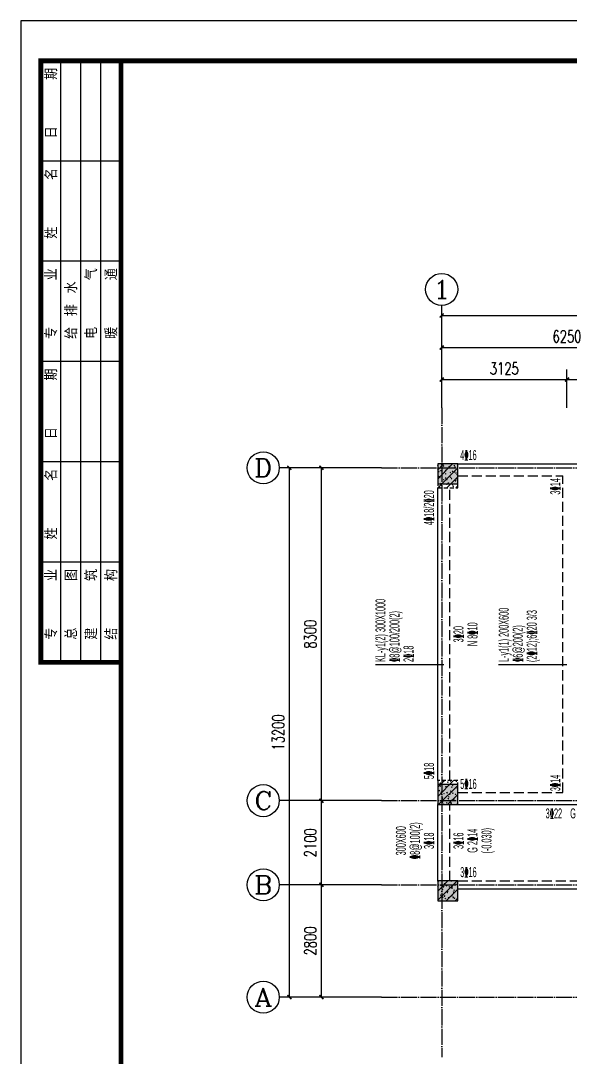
# Model space of a CAD drawing. Extents: x -441005 to 725361, y -182459 to 319313.
# Drawn here: x 284450 to 298157, y 70200 to 96050 of the extents above; entities that cross this region are included whole.
import ezdxf
from ezdxf.enums import TextEntityAlignment as Align

# ---------------------------------------------------------------- set-up
doc = ezdxf.new("R2010")
doc.units = 0
doc.header["$LTSCALE"] = 100
for name, pattern in [('DASHED', [0.75, 0.5, -0.25]), ('DASHEDX2', [1.5, 1, -0.5]), ('DOTE', [2.42, 2, -0.2, 0.02, -0.2]), ('HIDDEN', [7, 5, -2])]:
    doc.linetypes.add(name, pattern=pattern)
doc.layers.get('0').update_dxf_attribs({"linetype": 'CONTINUOUS'})
doc.layers.get('Defpoints').update_dxf_attribs({"linetype": 'CONTINUOUS'})
for name, color, linetype in [('AXIS', 3, 'CONTINUOUS'), ('AXIS_TEXT', 7, 'CONTINUOUS'), ('BEAM', 4, 'DASHED'), ('BEAM_CON', 4, 'CONTINUOUS'), ('COLU', 7, 'CONTINUOUS'), ('DOTE', 8, 'DOTE'), ('图框', 7, 'CONTINUOUS'), ('梁平法1', 3, 'CONTINUOUS'), ('梁平法2', 8, 'CONTINUOUS')]:
    doc.layers.add(name, color=color, linetype=linetype)
doc.styles.add('_TCH_AXIS', font='COMPLEX', dxfattribs={"bigfont": 'GBCBIG'})
doc.styles.add('_TCH_DIM_T3', font='simplex_.ttf', dxfattribs={"width": 0.705882, "bigfont": 'GBCBIG'})
doc.styles.add('COMPLEX', font='COMPLEX')
doc.styles.add('HZTXT', font='TXT', dxfattribs={"bigfont": 'HZTXT'})
doc.styles.add('梁平法', font='xxxxx.shx', dxfattribs={"bigfont": 'dxfs.shx'})
doc.dimstyles.new('_TCH_ARCH&&100', dxfattribs={"dimtxt": 297.5, "dimasz": 100, "dimexe": 250, "dimexo": 300, "dimgap": 126.25, "dimtad": 1, "dimdec": 0, "dimzin": 0, "dimdsep": 46, "dimtxsty": '_TCH_DIM_T3', "dimblk": 'ARCHTICK', "dimcen": 0.09, "dimclrt": 7, "dimazin": 2, "dimtfac": 1, "dimtdec": 0, "dimtix": 1, "dimtmove": 2, "dimatfit": 3, "dimfxl": 0, "dimtolj": 1, "dimtzin": 0, "dimarcsym": 0})
pattern_1 = [(50, (294850, 0), (143.45204, -12.55043), [15, -165]), (355, (294850, 0), (-27.75027, 150.43843), [12, -132]), (100.4514, (294861.95, -1.05), (115.70188, 137.8879), [12.74804, -140.22842]), (46.1842, (294850, 40), (213.4482, -33.1038), [22.5, -247.5]), (96.6356, (294867.79, 37.24), (186.93254, 194.82357), [19.12206, -210.3426]), (351.1842, (294850, 40), (186.9324, 194.8237), [18, -198]), (21, (294870, 30), (119.38141, -80.52378), [15, -165]), (326, (294870, 30), (48.66307, 145.03), [12, -132]), (71.4514, (294879.95, 23.29), (168.04453, 64.5061), [12.74804, -140.22842]), (45, (294850, 0), (-113.1371, 113.1371), [])]

# ---------------------------------------------------------------- blocks, each defined once
blk = doc.blocks.new('A2+1_2')
at = {"layer": '图框'}
for p, q in [((1000, 26000), (1000, 41000)), ((1500, 26000), (1500, 41000)), ((2000, 26000), (2000, 41000)), ((2500, 38500), (500, 38500)), ((2500, 36000), (500, 36000)), ((2500, 33500), (500, 33500)), ((2500, 31000), (500, 31000)), ((2500, 28500), (500, 28500))]:
    blk.add_line(p, q, dxfattribs=at)
blk.add_lwpolyline([(0, 0), (89100, 0), (89100, 42000), (0, 42000)], close=True, dxfattribs=at)
at = {"layer": '图框', "const_width": 120}
blk.add_lwpolyline([(2500, 41000), (500, 41000), (500, 26000), (2500, 26000)], dxfattribs=at)
blk.add_lwpolyline([(2500, 1000), (88100, 1000), (88100, 41000), (2500, 41000)], close=True, dxfattribs=at)
at = {"layer": '图框', "style": 'HZTXT'}
for s, p in [('日    期', (911, 39064)), ('姓    名', (911, 36564)), ('专    业', (911, 34064)), ('电    气', (1911, 34064)), ('暖    通', (2411, 34064)), ('给 排 水', (1411, 34064)), ('日    期', (911, 31564)), ('姓    名', (911, 29064)), ('专    业', (911, 26564)), ('总    图', (1411, 26564)), ('建    筑', (1911, 26564)), ('结    构', (2411, 26564))]:
    blk.add_text(s, height=300, rotation=90, dxfattribs=at).set_placement(p)
blk = doc.blocks.new('_AXISO')
blk.add_circle((0, 0), 0.5)
at = {"layer": 'AXIS_TEXT', "style": 'COMPLEX', "width": 1.041667}
blk.add_attdef('A', text='', height=0.56, dxfattribs=at).set_placement((-0.25, -0.28), (0.25, -0.28), align=Align.FIT)
blk = doc.blocks.new('_ArchTick')
at = {"color": 0, "linetype": 'ByBlock', "const_width": 0.4}
blk.add_lwpolyline([(-0.5, -0.5), (0.5, 0.5)], dxfattribs=at)
blk = doc.blocks.new('*D2521')
at = {"layer": 'AXIS', "color": 0, "lineweight": -2}
for p, q in [((293450, 74500), (291700, 74500)), ((291950, 71700), (291950, 74500)), ((293450, 71700), (291700, 71700))]:
    blk.add_line(p, q, dxfattribs=at)
at = {"layer": 'Defpoints', "color": 0}
for p in [(291950, 74500), (293450, 74500), (293450, 71700)]:
    blk.add_point(p, dxfattribs=at)
at = {"layer": 'AXIS', "color": 0, "lineweight": -2, "xscale": 100, "yscale": 100, "zscale": 100}
for p, rotation in [((291950, 74500), 90), ((291950, 71700), 270)]:
    blk.add_blockref('_ArchTick', p, dxfattribs=dict(at, rotation=rotation))
at = {"layer": 'AXIS', "color": 7, "insert": (291674, 73100), "char_height": 297.5, "attachment_point": 5, "rotation": 90, "style": '_TCH_DIM_T3'}
blk.add_mtext('\\A1;2800', dxfattribs=at)
blk = doc.blocks.new('*D2522')
at = {"layer": 'AXIS', "color": 0, "lineweight": -2}
for p, q in [((293450, 76600), (291700, 76600)), ((291950, 74500), (291950, 76600)), ((293450, 74500), (291700, 74500))]:
    blk.add_line(p, q, dxfattribs=at)
at = {"layer": 'Defpoints', "color": 0}
for p in [(291950, 76600), (293450, 76600), (293450, 74500)]:
    blk.add_point(p, dxfattribs=at)
at = {"layer": 'AXIS', "color": 0, "lineweight": -2, "xscale": 100, "yscale": 100, "zscale": 100}
for p, rotation in [((291950, 76600), 90), ((291950, 74500), 270)]:
    blk.add_blockref('_ArchTick', p, dxfattribs=dict(at, rotation=rotation))
at = {"layer": 'AXIS', "color": 7, "insert": (291674, 75550), "char_height": 297.5, "attachment_point": 5, "rotation": 90, "style": '_TCH_DIM_T3'}
blk.add_mtext('\\A1;2100', dxfattribs=at)
blk = doc.blocks.new('*D2523')
at = {"layer": 'AXIS', "color": 0, "lineweight": -2}
for p, q in [((293450, 84900), (291700, 84900)), ((291950, 76600), (291950, 84900)), ((293450, 76600), (291700, 76600))]:
    blk.add_line(p, q, dxfattribs=at)
at = {"layer": 'Defpoints', "color": 0}
for p in [(291950, 84900), (293450, 84900), (293450, 76600)]:
    blk.add_point(p, dxfattribs=at)
at = {"layer": 'AXIS', "color": 0, "lineweight": -2, "xscale": 100, "yscale": 100, "zscale": 100}
for p, rotation in [((291950, 84900), 90), ((291950, 76600), 270)]:
    blk.add_blockref('_ArchTick', p, dxfattribs=dict(at, rotation=rotation))
at = {"layer": 'AXIS', "color": 7, "insert": (291674, 80750), "char_height": 297.5, "attachment_point": 5, "rotation": 90, "style": '_TCH_DIM_T3'}
blk.add_mtext('\\A1;8300', dxfattribs=at)
blk = doc.blocks.new('*D2524')
at = {"layer": 'AXIS', "color": 0, "lineweight": -2}
for p, q in [((293450, 84900), (290900, 84900)), ((291150, 71700), (291150, 84900)), ((293450, 71700), (290900, 71700))]:
    blk.add_line(p, q, dxfattribs=at)
at = {"layer": 'Defpoints', "color": 0}
for p in [(291150, 84900), (293450, 84900), (293450, 71700)]:
    blk.add_point(p, dxfattribs=at)
at = {"layer": 'AXIS', "color": 0, "lineweight": -2, "xscale": 100, "yscale": 100, "zscale": 100}
for p, rotation in [((291150, 84900), 90), ((291150, 71700), 270)]:
    blk.add_blockref('_ArchTick', p, dxfattribs=dict(at, rotation=rotation))
at = {"layer": 'AXIS', "color": 7, "insert": (290874, 78300), "char_height": 297.5, "attachment_point": 5, "rotation": 90, "style": '_TCH_DIM_T3'}
blk.add_mtext('\\A1;13200', dxfattribs=at)
blk = doc.blocks.new('*D2541')
at = {"layer": 'AXIS', "color": 0, "lineweight": -2}
for p, q in [((294950, 86400), (294950, 88150)), ((301200, 86400), (301200, 88150)), ((294950, 87900), (301200, 87900))]:
    blk.add_line(p, q, dxfattribs=at)
at = {"layer": 'Defpoints', "color": 0}
for p in [(301200, 87900), (294950, 86400), (301200, 86400)]:
    blk.add_point(p, dxfattribs=at)
at = {"layer": 'AXIS', "color": 0, "lineweight": -2, "xscale": 100, "yscale": 100, "zscale": 100, "rotation": 180}
blk.add_blockref('_ArchTick', (294950, 87900), dxfattribs=at)
at = {"layer": 'AXIS', "color": 0, "lineweight": -2, "xscale": 100, "yscale": 100, "zscale": 100}
blk.add_blockref('_ArchTick', (301200, 87900), dxfattribs=at)
at = {"layer": 'AXIS', "color": 7, "insert": (298075, 88176), "char_height": 297.5, "attachment_point": 5, "style": '_TCH_DIM_T3'}
blk.add_mtext('\\A1;6250', dxfattribs=at)
blk = doc.blocks.new('*D2549')
at = {"layer": 'AXIS', "color": 0, "lineweight": -2}
for p, q in [((294950, 86400), (294950, 88950)), ((346700, 86400), (346700, 88950)), ((294950, 88700), (346700, 88700))]:
    blk.add_line(p, q, dxfattribs=at)
at = {"layer": 'Defpoints', "color": 0}
for p in [(346700, 88700), (294950, 86400), (346700, 86400)]:
    blk.add_point(p, dxfattribs=at)
at = {"layer": 'AXIS', "color": 0, "lineweight": -2, "xscale": 100, "yscale": 100, "zscale": 100, "rotation": 180}
blk.add_blockref('_ArchTick', (294950, 88700), dxfattribs=at)
at = {"layer": 'AXIS', "color": 0, "lineweight": -2, "xscale": 100, "yscale": 100, "zscale": 100}
blk.add_blockref('_ArchTick', (346700, 88700), dxfattribs=at)
at = {"layer": 'AXIS', "color": 7, "insert": (320825, 88976), "char_height": 297.5, "attachment_point": 5, "style": '_TCH_DIM_T3'}
blk.add_mtext('\\A1;51750', dxfattribs=at)
blk = doc.blocks.new('*D2564')
at = {"layer": 'AXIS', "color": 0, "lineweight": -2}
for p, q in [((294950, 86400), (294950, 87350)), ((298075, 86400), (298075, 87350)), ((294950, 87100), (298075, 87100))]:
    blk.add_line(p, q, dxfattribs=at)
at = {"layer": 'Defpoints', "color": 0}
for p in [(298075, 87100), (294950, 86400), (298075, 86400)]:
    blk.add_point(p, dxfattribs=at)
at = {"layer": 'AXIS', "color": 0, "lineweight": -2, "xscale": 100, "yscale": 100, "zscale": 100, "rotation": 180}
blk.add_blockref('_ArchTick', (294950, 87100), dxfattribs=at)
at = {"layer": 'AXIS', "color": 0, "lineweight": -2, "xscale": 100, "yscale": 100, "zscale": 100}
blk.add_blockref('_ArchTick', (298075, 87100), dxfattribs=at)
at = {"layer": 'AXIS', "color": 7, "insert": (296512, 87376), "char_height": 297.5, "attachment_point": 5, "style": '_TCH_DIM_T3'}
blk.add_mtext('\\A1;3125', dxfattribs=at)
blk = doc.blocks.new('*D2565')
at = {"layer": 'AXIS', "color": 0, "lineweight": -2}
for p, q in [((298075, 86400), (298075, 87350)), ((301200, 86400), (301200, 87350)), ((298075, 87100), (301200, 87100))]:
    blk.add_line(p, q, dxfattribs=at)
at = {"layer": 'Defpoints', "color": 0}
for p in [(301200, 87100), (298075, 86400), (301200, 86400)]:
    blk.add_point(p, dxfattribs=at)
at = {"layer": 'AXIS', "color": 0, "lineweight": -2, "xscale": 100, "yscale": 100, "zscale": 100, "rotation": 180}
blk.add_blockref('_ArchTick', (298075, 87100), dxfattribs=at)
at = {"layer": 'AXIS', "color": 0, "lineweight": -2, "xscale": 100, "yscale": 100, "zscale": 100}
blk.add_blockref('_ArchTick', (301200, 87100), dxfattribs=at)
at = {"layer": 'AXIS', "color": 7, "insert": (299637, 87376), "char_height": 297.5, "attachment_point": 5, "style": '_TCH_DIM_T3'}
blk.add_mtext('\\A1;3125', dxfattribs=at)
blk = doc.blocks.new('A$C60D8058F')
at = {"layer": 'COLU'}
for points in [[(500, -500), (500, 0), (0, 0), (0, -500)], [(500, -8500), (500, -8000), (0, -8000), (0, -8500)], [(500, -10900), (500, -10400), (0, -10400), (0, -10900)]]:
    blk.add_hatch(color=251, dxfattribs=at).paths.add_polyline_path(points)
for points in [[(500, -500), (500, 0), (0, 0), (0, -500)], [(500, -8500), (500, -8000), (0, -8000), (0, -8500)], [(500, -10900), (500, -10400), (0, -10400), (0, -10900)]]:
    blk.add_lwpolyline(points, close=True, dxfattribs=at)

msp = doc.modelspace()

# ---------------------------------------------------------------- hatches: boundary and pattern name
at = {"layer": 'COLU'}
h = msp.add_hatch(dxfattribs=at)
h.set_pattern_fill('ARMOREDW', color=251, scale=20, style=0)
h.set_pattern_definition(pattern_1)
h.paths.add_polyline_path([(295350, 84400), (295350, 85000), (294850, 85000), (294850, 84400)])
h = msp.add_hatch(dxfattribs=at)
h.set_pattern_fill('ARMOREDW', color=251, scale=20, style=0)
h.set_pattern_definition(pattern_1)
h.paths.add_polyline_path([(295350, 76500), (295350, 77100), (294850, 77100), (294850, 76500)])
h = msp.add_hatch(dxfattribs=at)
h.set_pattern_fill('ARMOREDW', color=251, scale=20, style=0)
h.set_pattern_definition([(50, (294850, -100), (143.45204, -12.55043), [15, -165]), (355, (294850, -100), (-27.75027, 150.43843), [12, -132]), (100.4514, (294861.95, -101.05), (115.70188, 137.8879), [12.74804, -140.22842]), (46.1842, (294850, -60), (213.4482, -33.1038), [22.5, -247.5]), (96.6356, (294867.79, -62.76), (186.93254, 194.8236), [19.12206, -210.3426]), (351.1842, (294850, -60), (186.9324, 194.8237), [18, -198]), (21, (294870, -70), (119.38141, -80.52378), [15, -165]), (326, (294870, -70), (48.66307, 145.03), [12, -132]), (71.4514, (294879.95, -76.71), (168.04453, 64.5061), [12.74804, -140.22842]), (45, (294850, -100), (-113.1371, 113.1371), [])])
h.paths.add_polyline_path([(295350, 74100), (295350, 74600), (294850, 74600), (294850, 74100)])

# ---------------------------------------------------------------- linework, layer by layer
at = {"layer": 'AXIS'}
for p, q in [((294950, 86400), (294950, 88950)), ((293450, 84900), (290900, 84900)), ((293450, 76600), (290900, 76600)), ((293450, 74500), (290900, 74500)), ((293450, 71700), (290900, 71700))]:
    msp.add_line(p, q, dxfattribs=at)
at = {"layer": 'BEAM', "linetype": 'HIDDEN', "ltscale": 0.5}
for p, q in [((295350, 84700), (297975, 84700)), ((297975, 76800), (297975, 84700)), ((295150, 77100), (295150, 84400)), ((295350, 76800), (297975, 76800)), ((295150, 74600), (295150, 76500)), ((295350, 74600), (300950, 74600))]:
    msp.add_line(p, q, dxfattribs=at)
at = {"layer": 'BEAM_CON'}
for p, q in [((295350, 85000), (300950, 85000)), ((294850, 77100), (294850, 84400)), ((294850, 74600), (294850, 76500)), ((295350, 76500), (300950, 76500)), ((295350, 74400), (300950, 74400))]:
    msp.add_line(p, q, dxfattribs=at)
at = {"layer": 'COLU', "linetype": 'DASHEDX2'}
for points in [[(295350, 84400), (295350, 85000), (294850, 85000), (294850, 84400)], [(295350, 76500), (295350, 77100), (294850, 77100), (294850, 76500)], [(295350, 74100), (295350, 74600), (294850, 74600), (294850, 74100)]]:
    msp.add_lwpolyline(points, close=True, dxfattribs=at)
at = {"layer": 'DOTE', "ltscale": 2}
for p, q in [((294950, 86400), (294950, 70200)), ((293450, 84900), (348200, 84900)), ((293450, 76600), (348200, 76600)), ((293450, 74500), (348200, 74500)), ((293450, 71700), (348200, 71700))]:
    msp.add_line(p, q, dxfattribs=at)
at = {"layer": '梁平法2', "color": 6}
for p, q in [((293295.2, 79996.6), (295000, 79996.6)), ((296370.2, 79996.6), (298075, 79996.6))]:
    msp.add_line(p, q, dxfattribs=at)

# ---------------------------------------------------------------- block references
msp.add_blockref('A2+1_2', (284450, 54050))
at = {"layer": 'AXIS'}
ref = msp.add_blockref('_AXISO', (294950, 89350), dxfattribs=dict(at, xscale=800, yscale=800, zscale=800))
ref.add_attrib('A', '1', dxfattribs={"layer": 'AXIS_TEXT', "height": 452.5, "style": '_TCH_AXIS', "width": 2.333333}).set_placement((294723.7, 89123.7), (295176.3, 89123.7), align=Align.FIT)
ref = msp.add_blockref('_AXISO', (290500, 84900), dxfattribs=dict(at, xscale=800, yscale=800, zscale=800))
ref.add_attrib('A', 'D', dxfattribs={"layer": 'AXIS_TEXT', "height": 452.5, "style": '_TCH_AXIS', "width": 1.235294}).set_placement((290273.7, 84673.7), (290726.3, 84673.7), align=Align.FIT)
ref = msp.add_blockref('_AXISO', (290500, 76600), dxfattribs=dict(at, xscale=800, yscale=800, zscale=800))
ref.add_attrib('A', 'C', dxfattribs={"layer": 'AXIS_TEXT', "height": 452.5, "style": '_TCH_AXIS', "width": 1.4}).set_placement((290273.7, 76373.7), (290726.3, 76373.7), align=Align.FIT)
ref = msp.add_blockref('_AXISO', (290500, 74500), dxfattribs=dict(at, xscale=800, yscale=800, zscale=800))
ref.add_attrib('A', 'B', dxfattribs={"layer": 'AXIS_TEXT', "height": 452.5, "style": '_TCH_AXIS', "width": 1.235294}).set_placement((290273.7, 74273.7), (290726.3, 74273.7), align=Align.FIT)
ref = msp.add_blockref('_AXISO', (290500, 71700), dxfattribs=dict(at, xscale=800, yscale=800, zscale=800))
ref.add_attrib('A', 'A', dxfattribs={"layer": 'AXIS_TEXT', "height": 452.5, "style": '_TCH_AXIS', "width": 1.166667}).set_placement((290273.7, 71473.7), (290726.3, 71473.7), align=Align.FIT)
at = {"layer": 'COLU'}
msp.add_blockref('A$C60D8058F', (294850, 85000), dxfattribs=at)

# ---------------------------------------------------------------- texts
at = {"layer": '梁平法1', "style": '梁平法', "width": 0.5}
for s, p in [('4%%13216', (295411.6, 85092.8)), ('5%%13216', (295411.6, 76892.8)), ('3%%13216', (295411.6, 74692.8))]:
    msp.add_text(s, height=250, dxfattribs=at).set_placement(p)
msp.add_text('3%%13222    G 2%%13214', height=250, rotation=360, dxfattribs=at).set_placement((298150, 76157.2), align=Align.CENTER)
at = {"layer": '梁平法2', "color": 6, "style": '梁平法', "width": 0.5}
for s, p in [('3%%13214', (297907.2, 84641.7)), ('4%%13218/2%%13220', (294757.2, 84341.7))]:
    msp.add_text(s, height=250, rotation=90, dxfattribs=at).set_placement(p, align=Align.RIGHT)
for s, p in [('KL-y1(2) 300X1000', (293547.8, 80057.3)), ('%%1328@100/200(2)', (293897.8, 80057.3)), ('L-y1(1) 200X600', (296622.8, 80057.3)), ('(2%%13212);6%%13220 3/3', (297322.8, 80057.3)), ('%%1326@200(2)', (296972.8, 80057.3)), ('2%%13218', (294247.8, 80057.3)), ('5%%13218', (294757.2, 77136)), ('3%%13214', (297907.2, 76836))]:
    msp.add_text(s, height=250, rotation=90, dxfattribs=at).set_placement(p)
for s, p in [('3%%13220', (295492.8, 80750)), ('N 8%%13210', (295842.8, 80750)), ('%%1328@100(2)', (294407.2, 75600)), ('300X600', (294057.2, 75600)), ('3%%13218', (294757.2, 75600)), ('3%%13216', (295492.8, 75600)), ('G 2%%13214', (295842.8, 75600)), ('(-0.030)', (296192.8, 75600))]:
    msp.add_text(s, height=250, rotation=90, dxfattribs=at).set_placement(p, align=Align.CENTER)

# ---------------------------------------------------------------- dimensions: what is measured, and where the dimension line sits
at = {"layer": 'AXIS'}
for p1, p2, distance, picture, middle in [((294950, 86400), (346700, 86400), 2300, '*D2549', (320825, 88976.4)), ((294950, 86400), (301200, 86400), 1500, '*D2541', (298075, 88176.4)), ((294950, 86400), (298075, 86400), 700, '*D2564', (296512.5, 87376.4)), ((298075, 86400), (301200, 86400), 700, '*D2565', (299637.5, 87376.4)), ((293450, 71700), (293450, 84900), 2300, '*D2524', (290873.6, 78300)), ((293450, 76600), (293450, 84900), 1500, '*D2523', (291673.6, 80750)), ((293450, 74500), (293450, 76600), 1500, '*D2522', (291673.6, 75550)), ((293450, 71700), (293450, 74500), 1500, '*D2521', (291673.6, 73100))]:
    dim = msp.add_aligned_dim(p1=p1, p2=p2, distance=distance, dimstyle='_TCH_ARCH&&100', override={"dimexo": 0}, dxfattribs=at)
    dim.commit()
    dim.dimension.update_dxf_attribs({"geometry": picture, "text_midpoint": middle})

doc.saveas('drawing.dxf')
